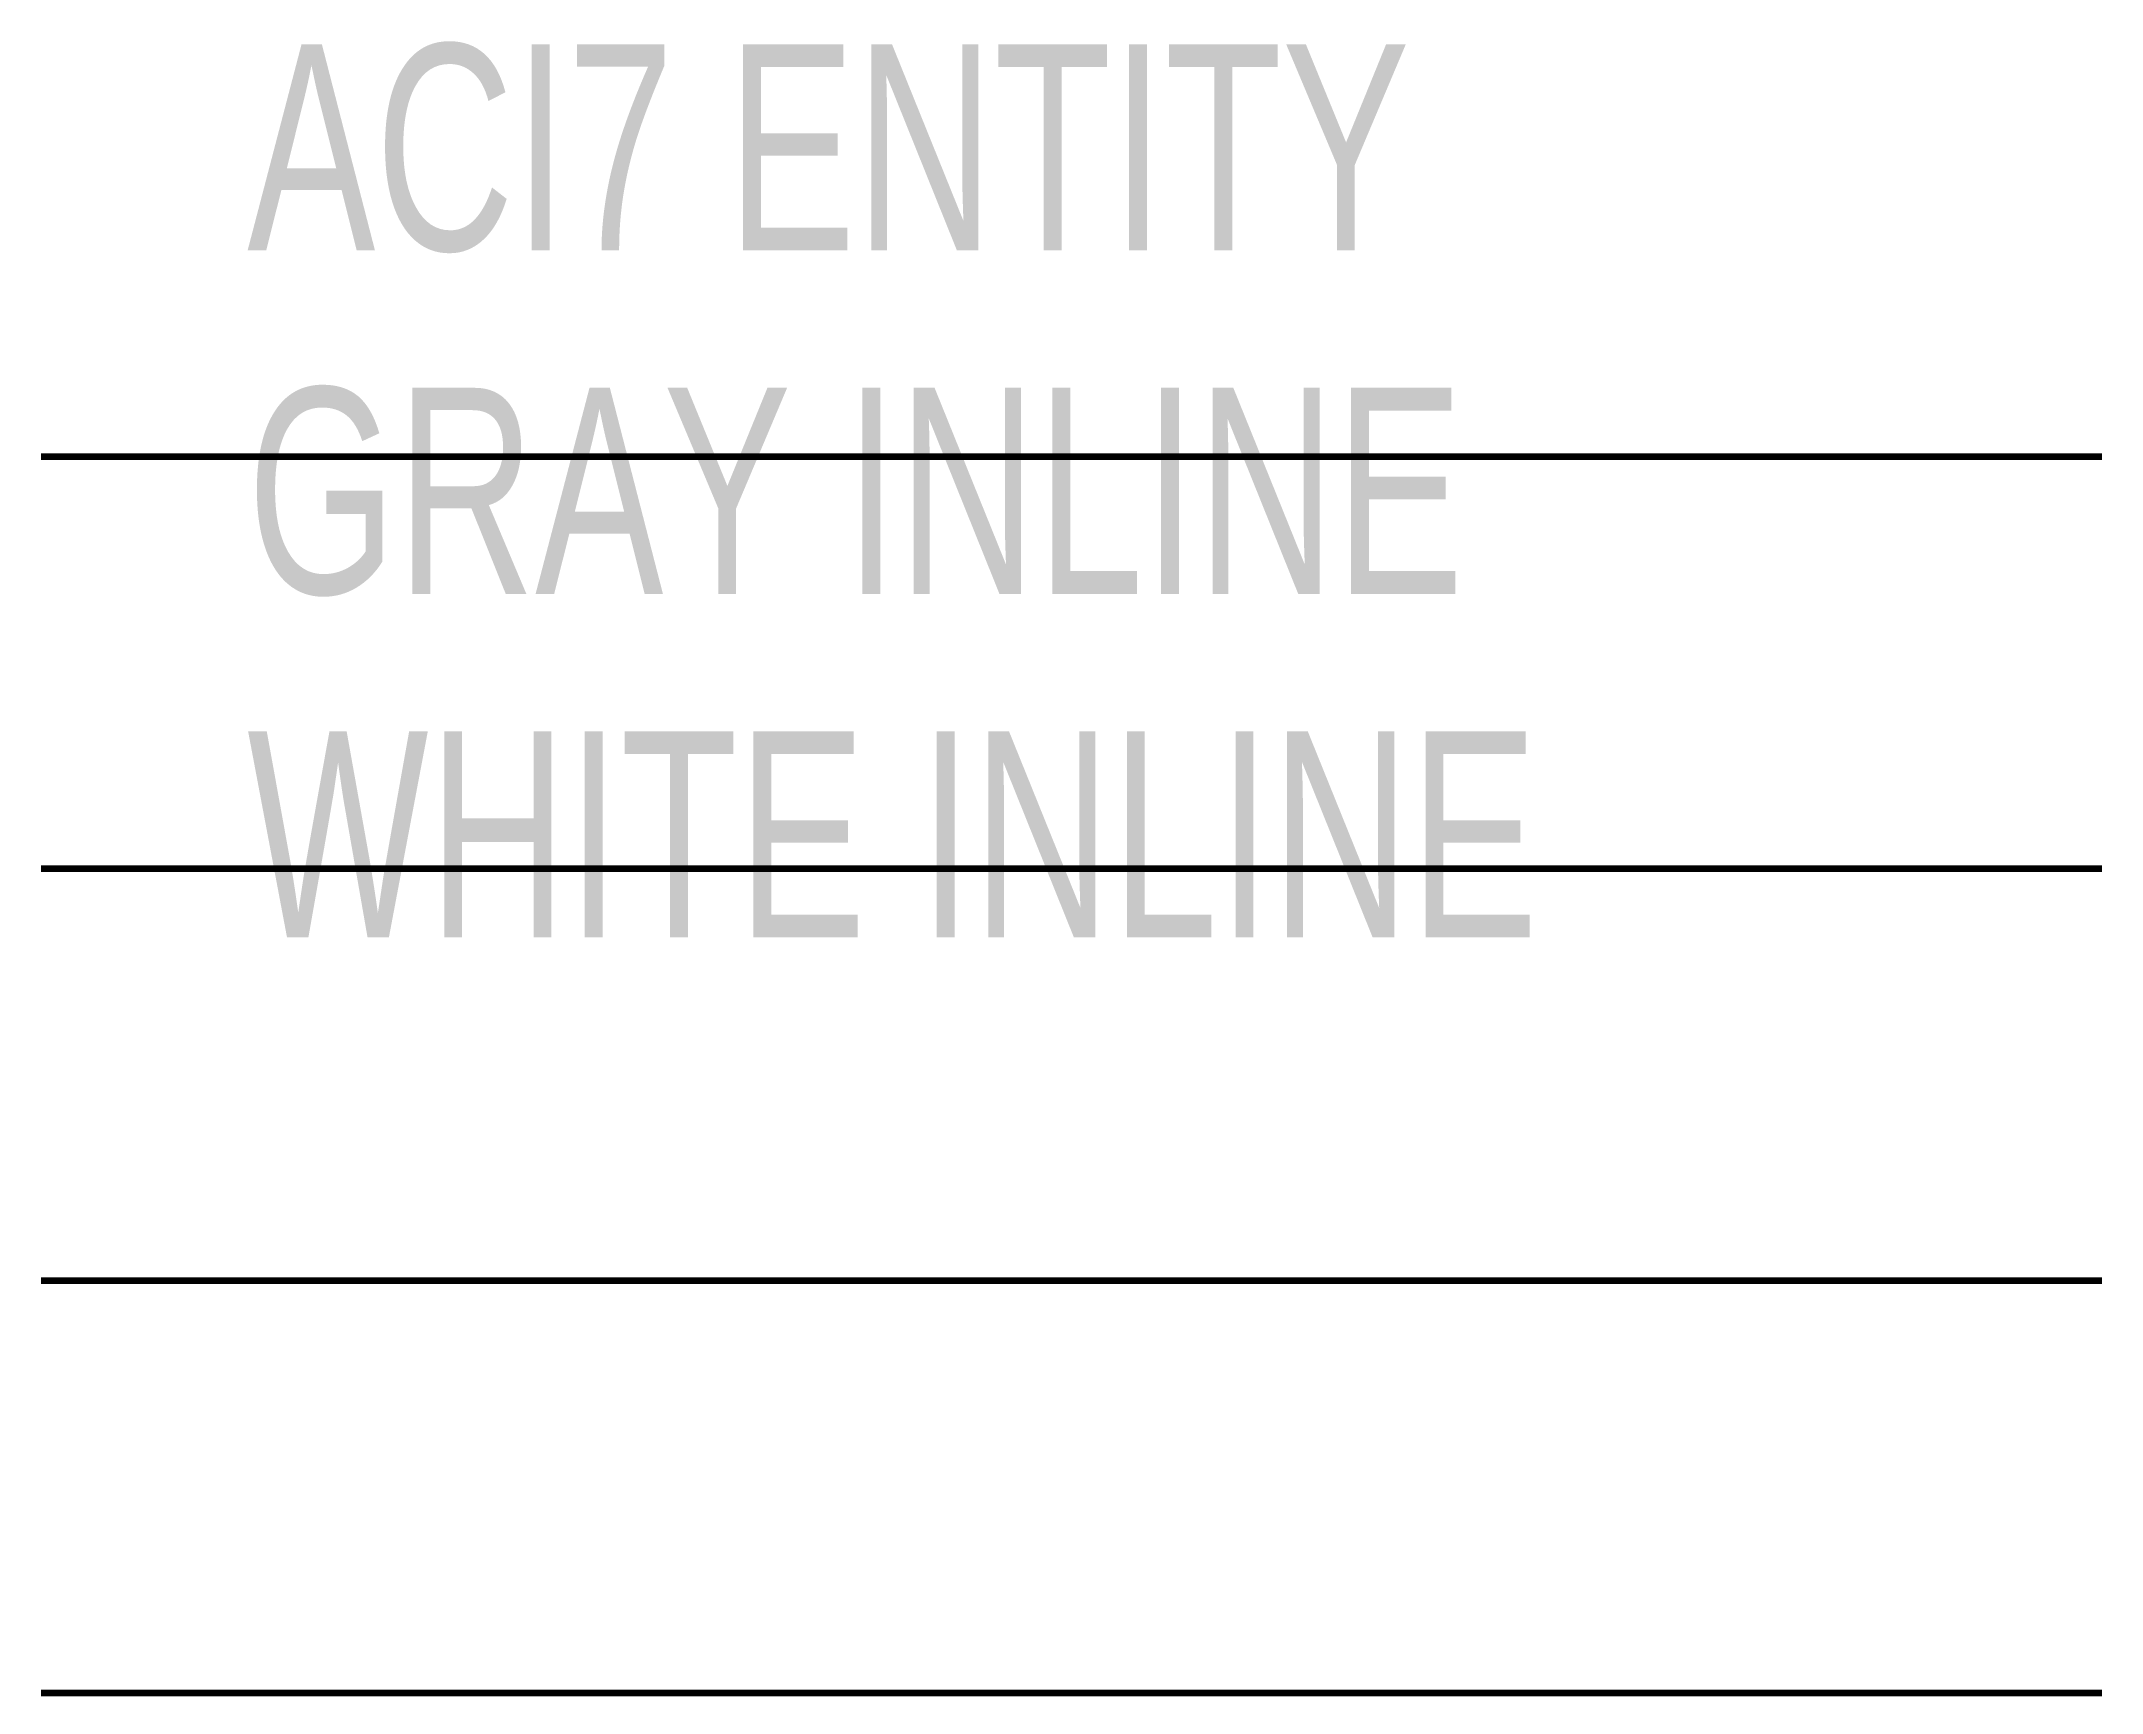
# Model space of a CAD drawing. Header units: millimetres. Extents: x 0 to 200, y 0 to 160.
import ezdxf

# ---------------------------------------------------------------- set-up
doc = ezdxf.new("R2010")
doc.units = ezdxf.units.MM
doc.layers.get('0').update_dxf_attribs({"linetype": 'CONTINUOUS'})
doc.layers.add('NOTES', color=3, linetype='CONTINUOUS')
doc.layers.add('RED', color=1, linetype='CONTINUOUS')
doc.styles.get("Standard").update_dxf_attribs({"font": ''})
doc.styles.get('Standard').set_extended_font_data('Arial')

msp = doc.modelspace()

# ---------------------------------------------------------------- linework, layer by layer
at = {"lineweight": 211}
for p, q in [((0, 80), (200, 80)), ((0, 40), (200, 40)), ((0, 0), (200, 0))]:
    msp.add_line(p, q, dxfattribs=at)
at = {"layer": 'RED', "color": 1, "lineweight": 211}
msp.add_line((0, 120), (200, 120), dxfattribs=at)

# ---------------------------------------------------------------- texts
at = {"layer": 'NOTES', "color": 7, "insert": (20, 160), "char_height": 20, "width": 180, "attachment_point": 1}
msp.add_mtext('{\\W0.667;ACI7 ENTITY}{\\W0.667;\\P}{\\W0.667;\\C90;GRAY INLINE}{\\W0.667;\\P}{\\W0.667;\\C255;WHITE INLINE}', dxfattribs=at)

doc.saveas('drawing.dxf')
